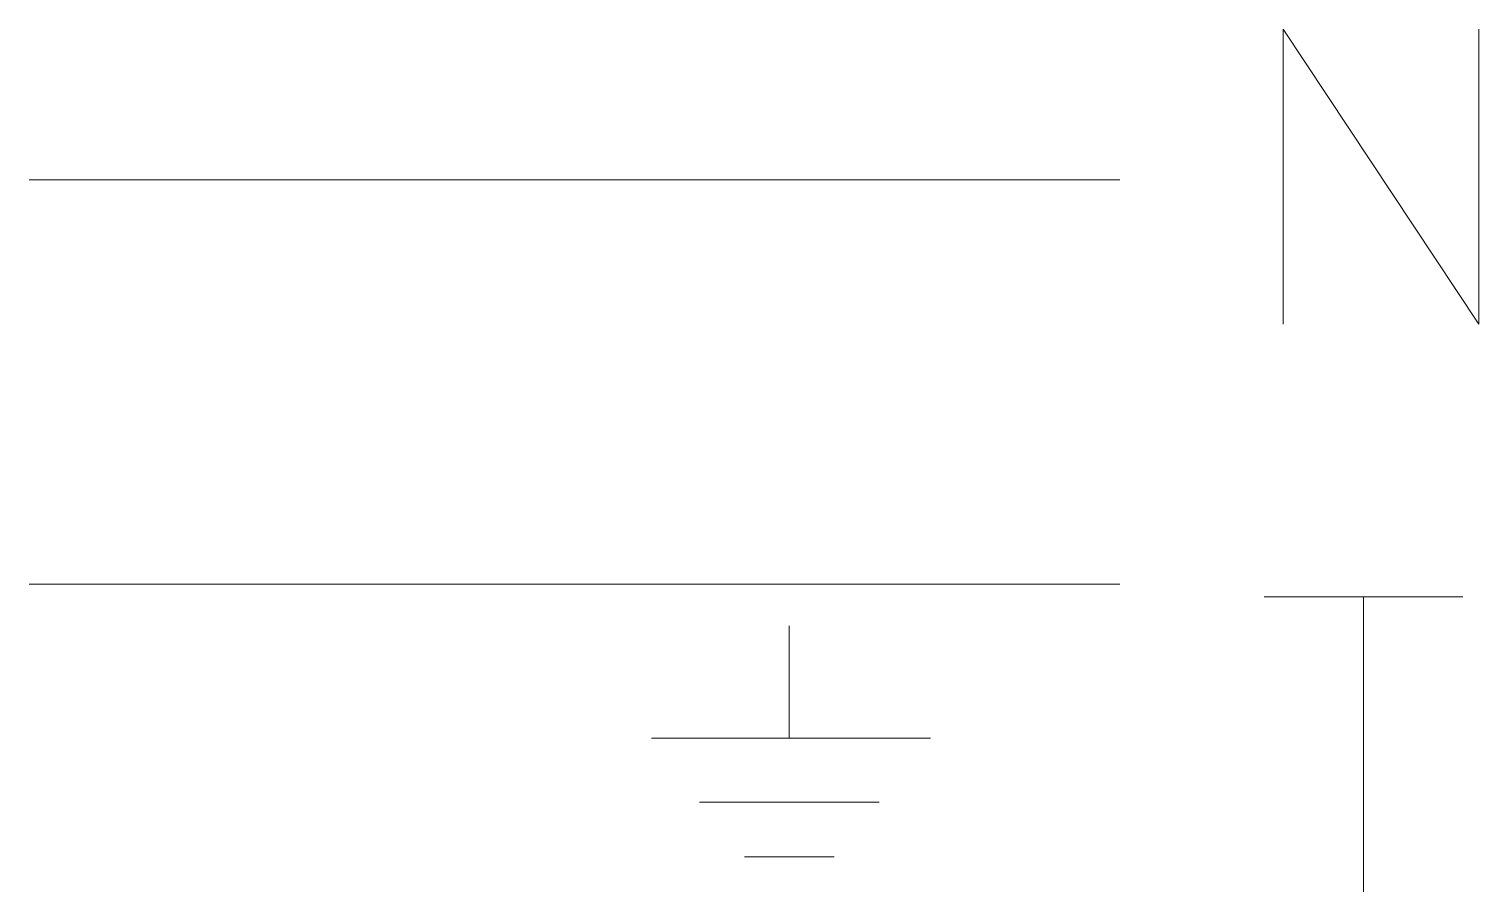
# Model space of a CAD drawing. Header units: metres. Extents: x 0 to 113, y -32 to 21.
# Drawn here: x 62.423 to 63.251, y -16.827 to -16.334 of the extents above; entities that cross this region are included whole.
import ezdxf

# ---------------------------------------------------------------- set-up
doc = ezdxf.new("R2010")
doc.units = ezdxf.units.M
doc.header["$LTSCALE"] = 0.5
doc.layers.add('TABLERO', color=7, linetype='Continuous')

msp = doc.modelspace()

# ---------------------------------------------------------------- linework, layer by layer
at = {"layer": 'TABLERO', "color": 7, "linetype": 'Continuous', "lineweight": 18, "true_color": 0x000007}
for p, q in [((62.42279, -16.42029), (63.04564, -16.42029)), ((62.42279, -16.65111), (63.04564, -16.65111)), ((63.12807, -16.65844), (63.24165, -16.65844)), ((63.18486, -16.65844), (63.18486, -16.82697)), ((62.85695, -16.67492), (62.85695, -16.73904)), ((62.77818, -16.73904), (62.93756, -16.73904)), ((62.80566, -16.77568), (62.90824, -16.77568)), ((62.8313, -16.80682), (62.8826, -16.80682))]:
    msp.add_line(p, q, dxfattribs=at)
msp.add_lwpolyline([(63.13907, -16.50272), (63.13907, -16.33419), (63.25081, -16.50272), (63.25081, -16.33419)], dxfattribs=at)

doc.saveas('drawing.dxf')
